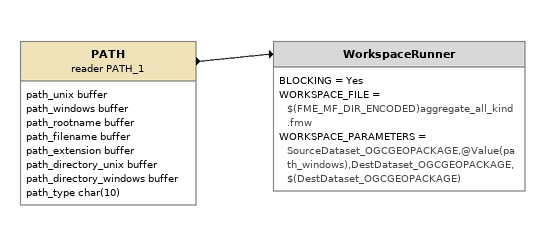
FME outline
PATH (reader PATH_1)
    attributes: path_unix buffer, path_windows buffer, path_rootname buffer, path_filename buffer, path_extension buffer, path_directory_unix buffer, path_directory_windows buffer, path_type char(10)
    -> WorkspaceRunner
WorkspaceRunner
    BLOCKING = Yes
    WORKSPACE_FILE = $(FME_MF_DIR_ENCODED)aggregate_all_kind.fmw
    WORKSPACE_PARAMETERS = SourceDataset_OGCGEOPACKAGE,@Value(path_windows),DestDataset_OGCGEOPACKAGE,$(DestDataset_OGCGEOPACKAGE)
